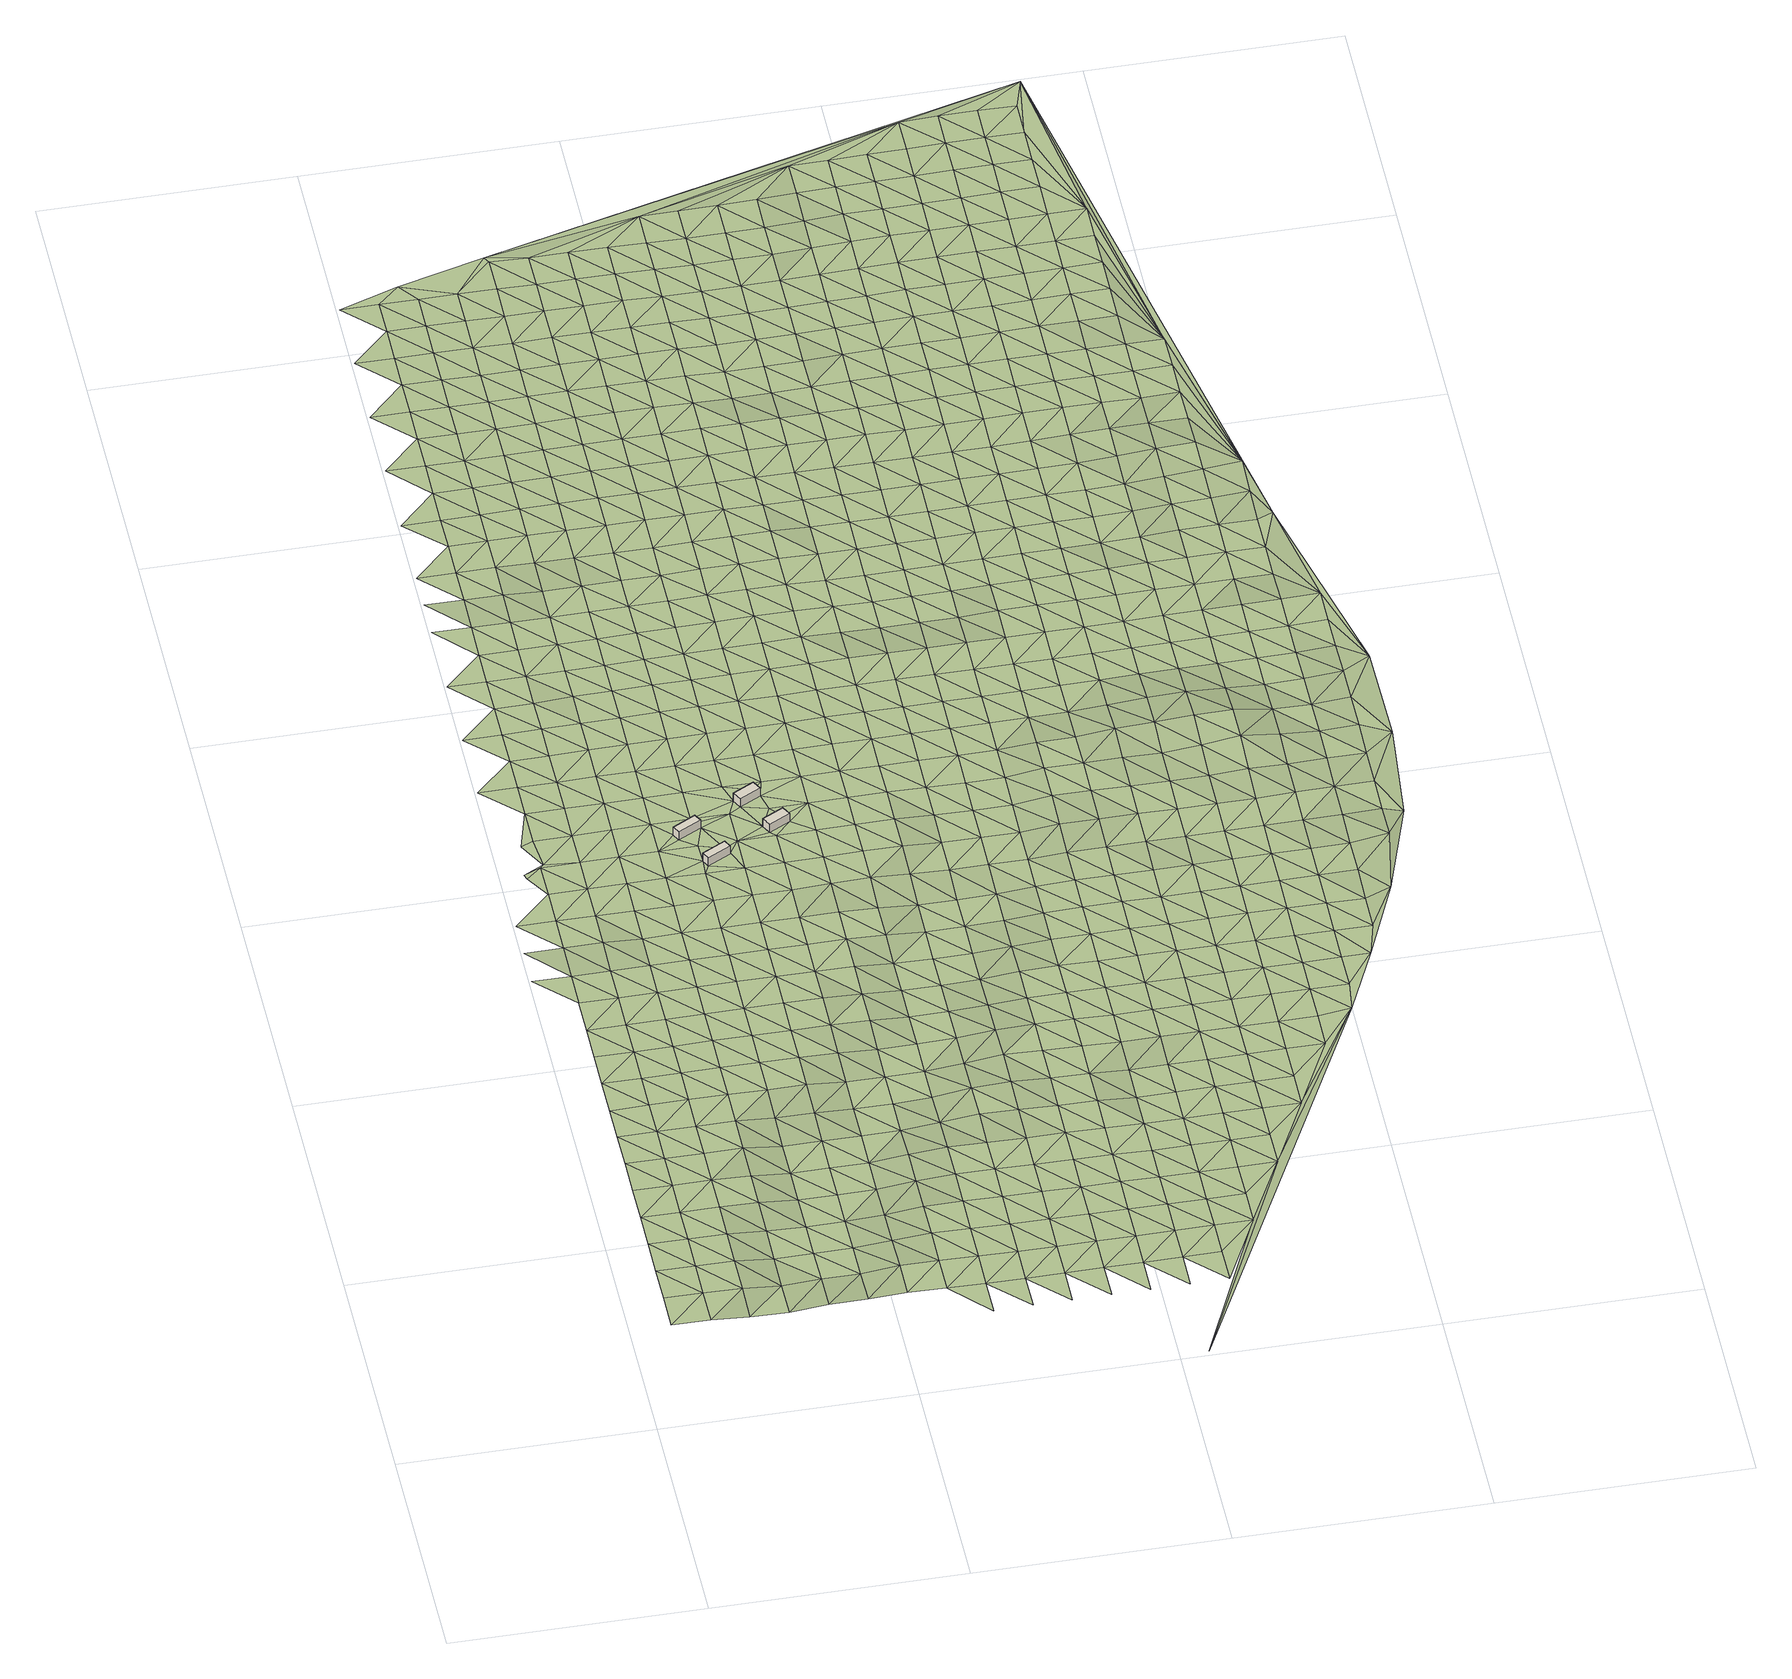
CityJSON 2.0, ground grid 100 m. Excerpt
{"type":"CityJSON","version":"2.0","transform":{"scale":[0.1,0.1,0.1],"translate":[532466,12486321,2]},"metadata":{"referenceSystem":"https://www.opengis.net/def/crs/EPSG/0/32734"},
"CityObjects":{
"building1":{"type":"Building","attributes":{"building":"transportation","building:levels":1,"amenity":"shelter","building_height":4.1,"plus_code":"4FRW3FJH+526","ground_height":3.75,"roof_height":7.85},"geometry":[{"type":"Solid","lod":"1","boundaries":[[[[0,1,2,3]],[[1,4,5,2]],[[4,6,7,5]],[[6,0,3,7]],[[3,2,5,7]],[[6,4,1,0]]]]}]},
"building2":{"type":"Building","attributes":{"building":"transportation","building:levels":1,"amenity":"shelter","building_height":4.1,"plus_code":"4FRW3FJH+424","ground_height":3.58,"roof_height":7.68},"geometry":[{"type":"Solid","lod":"1","boundaries":[[[[8,9,10,11]],[[9,12,13,10]],[[12,14,15,13]],[[14,8,11,15]],[[11,10,13,15]],[[14,12,9,8]]]]}]},
"building3":{"type":"Building","attributes":{"building":"transportation","building:levels":1,"amenity":"shelter","building_height":4.1,"plus_code":"4FRW3FJH+643","ground_height":3.91,"roof_height":8.01},"geometry":[{"type":"Solid","lod":"1","boundaries":[[[[16,17,18,19]],[[17,20,21,18]],[[20,22,23,21]],[[22,16,19,23]],[[19,18,21,23]],[[22,20,17,16]]]]}]},
"building4":{"type":"Building","attributes":{"building":"transportation","building:levels":1,"amenity":"shelter","building_height":4.1,"plus_code":"4FRW3FJH+44X","ground_height":3.78,"roof_height":7.88},"geometry":[{"type":"Solid","lod":"1","boundaries":[[[[24,25,26,27]],[[25,28,29,26]],[[28,30,31,29]],[[30,24,27,31]],[[27,26,29,31]],[[30,28,25,24]]]]}]},
"terrain1":{"type":"TINRelief","geometry":[{"type":"CompositeSurface","lod":"1","boundaries":[[[32,33,34]],[[32,34,35]],[[34,33,36]],[[37,35,38]],[[38,35,34]],[[37,39,40]],[[39,37,38]],[[41,34,36]],[[42,40,43]],[[34,41,38]],[[40,39,44]],[[41,36,45]],[[42,43,46]],[[40,44,43]],[[38,47,39]],[[38,41,47]],[[48,46,49]],[[39,50,44]],[[46,43,49]],[[50,39,47]],[[51,48,52]],[[41,45,53]],[[49,52,48]],[[54,43,44]],[[41,53,47]],[[50,55,44]],[[53,45,56]],[[57,58,51]],[[43,54,49]],[[57,51,52]],[[44,55,54]],[[59,50,47]],[[59,47,53]],[[60,58,61]],[[52,49,62]],[[58,57,63]],[[55,50,64]],[[54,62,49]],[[65,60,61]],[[66,67,68]],[[58,63,61]],[[64,50,59]],[[69,53,56]],[[57,52,70]],[[71,54,55]],[[62,72,52]],[[53,69,59]],[[67,73,74]],[[55,64,71]],[[69,56,75]],[[66,65,76]],[[63,57,70]],[[61,77,65]],[[70,52,72]],[[66,76,67]],[[62,54,78]],[[59,79,64]],[[73,80,81]],[[65,77,76]],[[54,71,82]],[[63,83,61]],[[59,69,79]],[[72,62,78]],[[81,80,84]],[[70,83,63]],[[54,82,78]],[[73,67,85]],[[71,64,86]],[[77,61,87]],[[67,76,85]],[[64,79,86]],[[69,75,88]],[[83,87,61]],[[80,73,89]],[[90,70,72]],[[91,82,71]],[[78,92,72]],[[69,88,79]],[[93,94,95]],[[85,89,73]],[[86,91,71]],[[88,75,96]],[[94,93,84]],[[76,77,97]],[[70,90,83]],[[87,98,77]],[[92,90,72]],[[78,82,99]],[[95,94,100]],[[101,84,80]],[[76,97,85]],[[102,86,79]],[[80,89,103]],[[77,98,97]],[[91,99,82]],[[87,83,104]],[[102,79,88]],[[105,100,106]],[[84,101,94]],[[107,92,78]],[[80,103,101]],[[83,90,104]],[[89,85,108]],[[91,86,109]],[[99,107,78]],[[110,105,106]],[[98,87,111]],[[108,85,97]],[[109,86,102]],[[94,112,100]],[[113,88,96]],[[110,114,115]],[[104,111,87]],[[103,89,116]],[[90,92,117]],[[118,99,91]],[[112,94,101]],[[107,119,92]],[[106,100,120]],[[121,97,98]],[[88,113,102]],[[122,115,114]],[[116,89,108]],[[118,91,109]],[[113,96,123]],[[106,120,110]],[[90,117,104]],[[98,111,121]],[[117,92,119]],[[112,120,100]],[[103,124,101]],[[108,97,125]],[[107,99,126]],[[102,127,109]],[[103,116,128]],[[99,118,129]],[[114,110,130]],[[111,104,131]],[[132,122,133]],[[121,125,97]],[[102,113,127]],[[119,107,126]],[[130,110,120]],[[103,128,124]],[[131,104,117]],[[99,129,126]],[[134,112,101]],[[116,108,135]],[[132,133,136]],[[114,137,122]],[[111,138,121]],[[118,109,139]],[[108,125,135]],[[140,109,127]],[[113,123,141]],[[137,114,130]],[[101,124,134]],[[138,111,131]],[[120,112,142]],[[116,143,128]],[[144,117,119]],[[129,118,139]],[[126,145,119]],[[139,109,140]],[[133,122,146]],[[125,121,147]],[[113,141,127]],[[136,148,149]],[[143,116,135]],[[150,141,123]],[[117,144,131]],[[137,146,122]],[[134,142,112]],[[147,121,138]],[[144,119,145]],[[130,120,151]],[[124,128,152]],[[129,153,126]],[[149,148,154]],[[133,155,136]],[[125,156,135]],[[157,140,127]],[[128,143,152]],[[139,153,129]],[[137,130,151]],[[138,131,158]],[[133,146,155]],[[120,142,151]],[[156,125,147]],[[157,127,141]],[[159,134,124]],[[145,126,160]],[[131,144,158]],[[148,136,161]],[[162,143,135]],[[154,163,164]],[[124,152,159]],[[153,160,126]],[[147,138,165]],[[139,140,166]],[[136,155,161]],[[135,156,162]],[[140,157,167]],[[168,146,137]],[[169,141,150]],[[151,170,137]],[[158,165,138]],[[171,172,150]],[[148,173,154]],[[142,134,174]],[[144,145,175]],[[153,139,166]],[[176,163,177]],[[134,159,178]],[[160,179,145]],[[166,140,167]],[[146,168,155]],[[152,143,180]],[[141,169,157]],[[173,148,161]],[[137,170,168]],[[143,162,181]],[[169,150,172]],[[142,174,151]],[[156,147,182]],[[144,175,158]],[[134,178,174]],[[147,165,183]],[[175,145,179]],[[163,154,184]],[[152,180,159]],[[177,185,186]],[[180,143,181]],[[161,155,187]],[[156,182,162]],[[160,153,188]],[[157,189,167]],[[184,154,173]],[[147,183,182]],[[166,190,153]],[[191,170,151]],[[165,158,192]],[[193,186,185]],[[155,168,187]],[[157,169,189]],[[194,177,163]],[[179,160,188]],[[151,174,191]],[[192,158,175]],[[153,190,188]],[[159,8,178]],[[173,161,195]],[[162,196,181]],[[166,167,197]],[[163,184,194]],[[198,159,180]],[[0,174,178]],[[165,199,183]],[[187,195,161]],[[162,182,196]],[[189,197,167]],[[185,177,200]],[[8,159,198]],[[168,170,201]],[[178,202,0]],[[169,172,203]],[[204,193,205]],[[191,206,170]],[[199,165,192]],[[207,208,172]],[[209,175,179]],[[210,190,166]],[[177,194,200]],[[202,178,211]],[[188,212,179]],[[8,211,178]],[[184,173,213]],[[168,201,187]],[[180,181,214]],[[183,215,182]],[[169,203,189]],[[204,205,216]],[[173,195,217]],[[170,206,201]],[[196,218,181]],[[166,197,210]],[[203,172,208]],[[219,191,174]],[[175,209,192]],[[219,174,0]],[[215,183,199]],[[209,179,212]],[[193,185,220]],[[198,9,8]],[[184,213,194]],[[214,198,180]],[[188,190,221]],[[200,222,185]],[[173,217,213]],[[214,181,218]],[[195,187,223]],[[182,224,196]],[[197,189,225]],[[210,221,190]],[[205,193,220]],[[202,211,226]],[[206,191,227]],[[192,228,199]],[[216,229,230]],[[220,185,222]],[[223,187,201]],[[215,224,182]],[[225,189,203]],[[0,231,219]],[[198,232,9]],[[200,194,233]],[[234,212,188]],[[235,211,8]],[[191,219,227]],[[192,209,228]],[[217,195,236]],[[218,196,237]],[[197,238,210]],[[239,230,229]],[[233,194,213]],[[214,232,198]],[[221,234,188]],[[205,240,216]],[[235,226,211]],[[236,195,223]],[[224,237,196]],[[238,197,225]],[[9,232,241]],[[242,222,200]],[[243,201,206]],[[215,199,244]],[[212,245,209]],[[246,203,208]],[[240,205,220]],[[227,247,206]],[[228,248,199]],[[249,250,208]],[[217,251,213]],[[221,210,252]],[[233,242,200]],[[234,245,212]],[[229,216,253]],[[201,243,223]],[[214,218,254]],[[224,215,244]],[[203,246,225]],[[255,219,231]],[[239,256,257]],[[235,258,226]],[[251,217,236]],[[206,247,243]],[[237,259,218]],[[244,199,248]],[[238,252,210]],[[246,208,250]],[[231,226,255]],[[235,241,258]],[[228,209,260]],[[253,216,240]],[[241,232,258]],[[261,220,222]],[[213,262,233]],[[232,214,254]],[[263,234,221]],[[227,219,16]],[[257,256,264]],[[242,265,222]],[[254,218,259]],[[245,260,209]],[[226,258,255]],[[229,266,239]],[[236,223,267]],[[238,225,268]],[[262,213,251]],[[263,221,252]],[[220,261,240]],[[269,247,227]],[[237,224,270]],[[271,248,228]],[[266,229,253]],[[261,222,265]],[[223,243,267]],[[244,272,224]],[[268,225,246]],[[255,16,219]],[[273,258,232]],[[260,271,228]],[[256,239,274]],[[242,233,275]],[[251,236,276]],[[259,237,270]],[[245,234,277]],[[278,252,238]],[[264,279,280]],[[262,281,233]],[[254,273,232]],[[224,272,270]],[[234,263,282]],[[227,16,269]],[[253,240,283]],[[244,248,284]],[[274,239,266]],[[267,276,236]],[[268,278,238]],[[258,24,255]],[[265,242,275]],[[243,247,285]],[[260,245,277]],[[246,250,286]],[[287,280,279]],[[240,261,283]],[[233,281,275]],[[288,247,269]],[[271,284,248]],[[234,282,277]],[[289,290,250]],[[256,291,264]],[[262,251,292]],[[16,255,17]],[[273,293,258]],[[25,24,258]],[[255,24,17]],[[266,253,294]],[[243,285,267]],[[295,254,259]],[[296,272,244]],[[258,293,25]],[[263,252,297]],[[286,268,246]],[[291,256,274]],[[251,276,292]],[[247,288,285]],[[270,298,259]],[[278,299,252]],[[286,250,290]],[[283,294,253]],[[284,296,244]],[[279,264,300]],[[261,265,301]],[[16,22,269]],[[302,281,262]],[[254,295,273]],[[271,260,303]],[[282,263,297]],[[304,287,305]],[[275,306,265]],[[295,259,298]],[[277,307,260]],[[297,252,299]],[[276,267,308]],[[270,272,309]],[[24,310,17]],[[300,264,291]],[[292,302,262]],[[274,266,311]],[[261,301,283]],[[312,288,269]],[[271,303,284]],[[278,268,313]],[[266,294,314]],[[301,265,306]],[[308,267,285]],[[296,309,272]],[[260,307,303]],[[268,286,315]],[[310,20,17]],[[279,316,287]],[[275,281,317]],[[293,273,318]],[[282,319,277]],[[312,269,22]],[[293,28,25]],[[320,304,305]],[[274,311,291]],[[321,310,24]],[[276,322,292]],[[323,298,270]],[[299,278,313]],[[316,279,300]],[[266,314,311]],[[302,317,281]],[[273,295,318]],[[297,319,282]],[[268,315,313]],[[294,283,324]],[[296,284,325]],[[322,276,308]],[[309,323,270]],[[312,22,20]],[[287,326,305]],[[327,306,275]],[[328,285,288]],[[307,277,329]],[[286,290,330]],[[324,283,301]],[[331,288,312]],[[284,303,325]],[[332,333,290]],[[300,291,334]],[[28,293,335]],[[302,292,336]],[[298,337,295]],[[326,287,316]],[[317,327,275]],[[318,335,293]],[[319,329,277]],[[314,294,338]],[[285,328,308]],[[309,296,339]],[[340,297,299]],[[315,286,330]],[[20,310,341]],[[291,311,334]],[[322,336,292]],[[288,331,328]],[[323,337,298]],[[313,342,299]],[[330,290,333]],[[321,341,310]],[[338,294,324]],[[325,339,296]],[[341,321,28]],[[343,316,300]],[[344,301,306]],[[345,317,302]],[[318,295,346]],[[307,347,303]],[[297,340,319]],[[312,20,348]],[[305,326,349]],[[327,350,306]],[[305,349,320]],[[329,351,307]],[[340,299,342]],[[314,352,311]],[[322,308,353]],[[315,354,313]],[[334,343,300]],[[28,335,341]],[[345,302,336]],[[337,346,295]],[[301,344,324]],[[331,312,348]],[[309,355,323]],[[303,347,325]],[[352,314,338]],[[344,306,350]],[[353,308,328]],[[309,339,356]],[[307,351,347]],[[354,315,330]],[[20,341,348]],[[316,357,326]],[[358,335,318]],[[329,319,359]],[[311,360,334]],[[327,317,361]],[[362,336,322]],[[342,313,363]],[[343,357,316]],[[317,345,364]],[[346,358,318]],[[309,356,355]],[[319,340,359]],[[338,324,365]],[[337,323,366]],[[339,325,367]],[[360,311,352]],[[353,362,322]],[[363,313,354]],[[349,326,368]],[[350,327,361]],[[328,331,369]],[[341,335,370]],[[351,329,371]],[[372,330,333]],[[324,344,365]],[[317,364,361]],[[348,373,331]],[[367,325,347]],[[333,374,375]],[[376,343,334]],[[320,349,377]],[[346,337,366]],[[342,378,340]],[[326,357,368]],[[358,370,335]],[[323,355,366]],[[359,371,329]],[[352,338,379]],[[345,336,380]],[[369,353,328]],[[356,339,381]],[[330,372,354]],[[376,334,360]],[[362,382,336]],[[331,373,369]],[[378,342,363]],[[372,333,375]],[[348,341,383]],[[365,379,338]],[[381,339,367]],[[357,343,384]],[[344,350,385]],[[364,345,380]],[[347,351,386]],[[340,387,359]],[[377,349,368]],[[361,388,350]],[[380,336,382]],[[370,383,341]],[[351,371,389]],[[390,360,352]],[[358,346,391]],[[355,356,392]],[[363,354,393]],[[343,376,384]],[[366,394,346]],[[387,340,378]],[[344,385,365]],[[362,353,395]],[[396,373,348]],[[347,386,367]],[[352,379,390]],[[385,350,388]],[[353,369,397]],[[392,356,381]],[[351,389,386]],[[354,372,393]],[[364,398,361]],[[358,391,370]],[[371,359,399]],[[383,396,348]],[[346,394,391]],[[368,357,400]],[[401,376,360]],[[382,362,395]],[[366,355,402]],[[378,363,403]],[[384,404,357]],[[380,398,364]],[[353,397,395]],[[359,387,399]],[[405,320,377]],[[379,365,406]],[[369,373,407]],[[381,367,408]],[[390,401,360]],[[402,355,392]],[[393,403,363]],[[400,377,368]],[[388,361,409]],[[383,370,410]],[[389,371,411]],[[372,375,412]],[[404,400,357]],[[406,365,385]],[[396,407,373]],[[367,386,408]],[[413,414,375]],[[384,376,415]],[[416,394,366]],[[398,409,361]],[[370,391,410]],[[411,371,399]],[[379,417,390]],[[380,382,418]],[[419,397,369]],[[387,378,420]],[[372,412,393]],[[401,415,376]],[[395,421,382]],[[402,416,366]],[[378,403,422]],[[412,375,414]],[[396,383,423]],[[392,381,424]],[[386,389,425]],[[417,379,406]],[[407,419,369]],[[408,426,381]],[[427,404,384]],[[428,385,388]],[[398,380,418]],[[387,420,399]],[[377,400,429]],[[409,430,388]],[[418,382,421]],[[410,423,383]],[[425,389,411]],[[378,422,420]],[[401,390,431]],[[395,397,432]],[[394,433,391]],[[424,402,392]],[[403,393,434]],[[415,427,384]],[[416,435,394]],[[424,381,426]],[[385,428,406]],[[386,436,408]],[[377,429,437]],[[417,431,390]],[[428,388,430]],[[419,432,397]],[[434,393,412]],[[407,396,438]],[[391,433,410]],[[437,405,377]],[[411,399,439]],[[396,423,440]],[[394,435,433]],[[425,436,386]],[[400,404,441]],[[442,415,401]],[[409,398,443]],[[444,421,395]],[[403,445,422]],[[414,413,446]],[[427,447,404]],[[418,448,398]],[[399,420,439]],[[417,406,449]],[[407,438,419]],[[416,402,450]],[[426,408,451]],[[442,401,431]],[[432,444,395]],[[396,440,438]],[[402,424,452]],[[445,403,434]],[[429,400,441]],[[430,409,443]],[[423,410,453]],[[446,412,414]],[[441,404,447]],[[449,406,428]],[[398,448,443]],[[436,451,408]],[[418,421,454]],[[435,416,450]],[[455,425,411]],[[422,456,420]],[[453,410,433]],[[402,452,450]],[[439,457,411]],[[427,415,458]],[[459,431,417]],[[446,460,461]],[[432,419,462]],[[426,463,424]],[[412,446,434]],[[415,442,464]],[[444,454,421]],[[456,422,445]],[[429,465,437]],[[440,423,466]],[[425,455,436]],[[449,459,417]],[[419,438,462]],[[451,463,426]],[[457,455,411]],[[447,427,458]],[[428,430,467]],[[468,448,418]],[[420,469,439]],[[465,429,441]],[[415,464,458]],[[443,470,430]],[[466,423,453]],[[405,437,471]],[[444,432,472]],[[433,435,473]],[[452,424,474]],[[434,475,445]],[[454,468,418]],[[450,476,435]],[[456,469,420]],[[442,431,477]],[[467,449,428]],[[440,478,438]],[[451,436,479]],[[459,480,431]],[[467,430,470]],[[462,472,432]],[[463,474,424]],[[434,446,475]],[[443,448,481]],[[433,473,453]],[[457,439,482]],[[471,437,465]],[[478,440,466]],[[435,476,473]],[[436,455,479]],[[483,441,447]],[[464,442,477]],[[484,454,444]],[[452,485,450]],[[458,486,447]],[[477,431,480]],[[468,481,448]],[[469,482,439]],[[438,487,462]],[[463,451,488]],[[456,445,489]],[[484,444,472]],[[474,485,452]],[[475,490,445]],[[441,483,465]],[[459,449,491]],[[492,470,443]],[[466,453,493]],[[483,447,486]],[[449,467,494]],[[478,487,438]],[[479,488,451]],[[464,495,458]],[[476,450,496]],[[455,457,497]],[[469,456,489]],[[481,492,443]],[[453,473,493]],[[482,498,457]],[[489,445,490]],[[480,459,491]],[[468,454,499]],[[472,462,500]],[[477,495,464]],[[449,494,491]],[[454,484,501]],[[485,496,450]],[[471,465,502]],[[470,503,467]],[[474,463,504]],[[455,497,479]],[[487,500,462]],[[463,488,505]],[[497,457,498]],[[486,458,506]],[[481,468,499]],[[507,478,466]],[[461,475,446]],[[465,483,502]],[[492,503,470]],[[454,501,499]],[[493,508,466]],[[476,509,473]],[[474,504,485]],[[482,469,510]],[[495,506,458]],[[496,511,476]],[[463,505,504]],[[489,512,469]],[[477,480,513]],[[514,494,467]],[[484,472,515]],[[478,507,487]],[[488,479,516]],[[490,475,461]],[[491,517,480]],[[500,518,472]],[[507,466,508]],[[473,509,493]],[[498,482,510]],[[502,519,471]],[[503,514,467]],[[476,511,509]],[[516,479,497]],[[469,512,510]],[[483,486,520]],[[495,477,513]],[[492,481,521]],[[501,484,515]],[[496,485,522]],[[490,461,489]],[[506,523,486]],[[513,480,517]],[[499,524,481]],[[518,515,472]],[[491,494,525]],[[500,487,526]],[[527,405,471]],[[488,528,505]],[[485,504,522]],[[483,520,502]],[[492,521,503]],[[508,493,529]],[[520,486,523]],[[514,525,494]],[[481,524,521]],[[487,507,526]],[[528,488,516]],[[501,530,499]],[[511,496,531]],[[532,497,498]],[[512,489,533]],[[529,493,509]],[[510,534,498]],[[506,495,535]],[[536,517,491]],[[518,500,537]],[[505,538,504]],[[539,461,460]],[[513,540,495]],[[515,530,501]],[[522,531,496]],[[533,489,461]],[[519,502,541]],[[514,503,542]],[[508,543,507]],[[497,532,516]],[[525,536,491]],[[526,537,500]],[[538,505,528]],[[532,498,534]],[[523,506,535]],[[524,499,544]],[[512,545,510]],[[541,502,520]],[[495,540,535]],[[503,521,542]],[[543,508,529]],[[513,517,546]],[[509,511,547]],[[504,548,522]],[[530,544,499]],[[511,531,549]],[[545,512,533]],[[471,519,527]],[[525,514,550]],[[551,515,518]],[[507,552,526]],[[516,553,528]],[[536,546,517]],[[518,537,554]],[[548,504,538]],[[509,547,529]],[[534,510,555]],[[556,519,541]],[[542,550,514]],[[552,507,543]],[[511,549,547]],[[516,532,553]],[[557,520,523]],[[558,540,513]],[[559,521,524]],[[515,551,530]],[[531,522,560]],[[535,561,523]],[[544,562,524]],[[551,518,554]],[[555,510,545]],[[537,526,563]],[[546,558,513]],[[560,522,548]],[[520,557,541]],[[536,525,564]],[[521,559,542]],[[543,529,565]],[[538,528,566]],[[534,567,532]],[[461,568,533]],[[557,523,561]],[[525,550,569]],[[524,562,559]],[[563,526,552]],[[553,570,528]],[[535,540,571]],[[544,530,572]],[[531,573,549]],[[529,547,565]],[[567,534,555]],[[536,564,546]],[[574,554,537]],[[548,538,566]],[[545,533,568]],[[558,571,540]],[[525,569,564]],[[530,551,572]],[[531,560,573]],[[566,528,570]],[[527,519,556]],[[541,575,556]],[[550,542,576]],[[552,543,577]],[[532,578,553]],[[537,563,574]],[[579,561,535]],[[562,544,580]],[[545,568,555]],[[541,557,575]],[[576,542,559]],[[565,577,543]],[[578,532,567]],[[558,546,581]],[[549,582,547]],[[548,583,560]],[[571,579,535]],[[572,580,544]],[[573,584,549]],[[550,585,569]],[[551,554,586]],[[570,553,587]],[[546,564,581]],[[554,574,588]],[[566,583,548]],[[557,561,589]],[[590,559,562]],[[563,552,591]],[[547,582,565]],[[567,555,592]],[[575,593,556]],[[550,576,585]],[[552,577,594]],[[549,584,582]],[[587,553,578]],[[571,558,595]],[[551,586,572]],[[573,560,596]],[[579,589,561]],[[562,580,590]],[[586,554,588]],[[555,568,592]],[[563,591,574]],[[570,597,566]],[[527,556,593]],[[581,595,558]],[[552,594,591]],[[596,560,583]],[[575,557,598]],[[569,599,564]],[[559,600,576]],[[577,565,601]],[[578,567,602]],[[585,603,569]],[[570,587,597]],[[580,572,604]],[[605,584,573]],[[589,598,557]],[[559,590,600]],[[601,565,582]],[[592,602,567]],[[579,571,606]],[[564,599,581]],[[574,607,588]],[[583,566,608]],[[571,595,609]],[[569,603,599]],[[604,572,586]],[[596,605,573]],[[610,593,575]],[[585,576,611]],[[577,612,594]],[[574,591,607]],[[608,566,597]],[[461,539,568]],[[579,606,589]],[[580,613,590]],[[587,578,614]],[[598,610,575]],[[571,609,606]],[[611,576,600]],[[612,577,601]],[[578,602,615]],[[595,581,616]],[[582,584,617]],[[596,583,618]],[[613,580,604]],[[605,619,584]],[[527,593,620]],[[621,603,585]],[[622,586,588]],[[594,623,591]],[[592,568,624]],[[616,581,599]],[[607,625,588]],[[618,583,608]],[[578,615,614]],[[598,589,626]],[[600,590,627]],[[582,617,601]],[[597,587,628]],[[610,620,593]],[[611,621,585]],[[623,594,612]],[[584,619,617]],[[609,595,629]],[[586,622,604]],[[624,602,592]],[[589,606,626]],[[627,590,613]],[[622,588,625]],[[591,630,607]],[[605,596,631]],[[608,597,628]],[[629,595,616]],[[596,618,632]],[[587,614,628]],[[610,598,633]],[[599,603,634]],[[611,600,635]],[[601,636,612]],[[602,624,615]],[[620,637,527]],[[621,638,603]],[[623,630,591]],[[609,639,606]],[[613,604,640]],[[619,605,631]],[[626,633,598]],[[635,600,627]],[[601,617,636]],[[596,632,631]],[[599,634,616]],[[625,607,641]],[[639,609,629]],[[603,638,634]],[[604,622,640]],[[642,620,610]],[[618,608,643]],[[630,641,607]],[[628,644,608]],[[606,645,626]],[[621,611,646]],[[627,613,647]],[[623,612,648]],[[614,615,649]],[[642,610,633]],[[611,635,650]],[[636,651,612]],[[624,652,615]],[[624,568,539]],[[629,616,653]],[[617,619,654]],[[632,618,643]],[[639,645,606]],[[640,647,613]],[[405,527,655]],[[631,656,619]],[[608,644,643]],[[638,621,646]],[[622,625,657]],[[630,623,648]],[[614,649,628]],[[616,634,653]],[[611,650,646]],[[641,658,625]],[[648,612,651]],[[615,652,649]],[[637,620,659]],[[633,626,660]],[[617,654,636]],[[620,642,661]],[[619,656,654]],[[635,627,662]],[[622,657,640]],[[632,663,631]],[[645,660,626]],[[627,647,664]],[[657,625,658]],[[665,639,629]],[[666,644,628]],[[620,661,659]],[[653,667,629]],[[643,663,632]],[[638,668,634]],[[650,635,662]],[[641,630,669]],[[651,636,670]],[[646,671,638]],[[627,664,662]],[[648,672,630]],[[628,649,666]],[[652,624,539]],[[642,633,673]],[[639,665,645]],[[647,640,674]],[[656,631,675]],[[660,676,633]],[[665,629,667]],[[670,636,654]],[[634,668,653]],[[658,641,669]],[[527,637,677]],[[638,671,668]],[[674,640,657]],[[630,672,669]],[[663,675,631]],[[649,652,539]],[[661,642,673]],[[650,678,646]],[[651,679,648]],[[643,644,680]],[[676,673,633]],[[666,681,644]],[[660,645,682]],[[647,683,664]],[[662,678,650]],[[679,651,670]],[[667,653,684]],[[654,656,685]],[[663,643,680]],[[645,665,682]],[[683,647,674]],[[675,686,656]],[[644,681,680]],[[661,687,659]],[[671,646,688]],[[689,657,658]],[[672,648,690]],[[691,666,649]],[[684,653,668]],[[669,692,658]],[[676,660,693]],[[654,685,670]],[[691,649,539]],[[673,687,661]],[[678,688,646]],[[690,648,679]],[[656,686,685]],[[667,694,665]],[[662,664,695]],[[657,689,674]],[[682,693,660]],[[664,683,696]],[[689,658,692]],[[659,677,637]],[[672,697,669]],[[675,663,698]],[[681,666,699]],[[694,667,684]],[[680,700,663]],[[668,671,701]],[[678,662,695]],[[679,670,702]],[[687,703,659]],[[688,704,671]],[[664,696,695]],[[697,672,690]],[[666,691,699]],[[705,673,676]],[[665,706,682]],[[674,707,683]],[[686,675,698]],[[676,693,708]],[[670,685,702]],[[663,700,698]],[[668,701,684]],[[692,669,709]],[[681,710,680]],[[706,665,694]],[[671,704,701]],[[674,689,707]],[[673,705,687]],[[690,679,711]],[[705,676,708]],[[709,669,697]],[[699,710,681]],[[693,682,712]],[[688,678,713]],[[714,691,539]],[[683,715,696]],[[695,716,678]],[[702,711,679]],[[694,684,717]],[[692,718,689]],[[686,719,685]],[[720,700,680]],[[712,682,706]],[[715,683,707]],[[698,721,686]],[[677,659,703]],[[703,687,722]],[[704,688,713]],[[691,714,699]],[[684,701,717]],[[678,716,713]],[[718,692,709]],[[710,720,680]],[[723,708,693]],[[695,696,724]],[[697,690,725]],[[685,719,702]],[[687,705,722]],[[690,711,726]],[[686,721,719]],[[706,694,727]],[[689,728,707]],[[698,700,729]],[[693,712,723]],[[710,699,714]],[[715,724,696]],[[697,725,709]],[[717,727,694]],[[728,689,718]],[[690,726,725]],[[720,729,700]],[[704,730,701]],[[731,716,695]],[[711,702,732]],[[722,733,703]],[[713,734,704]],[[705,708,735]],[[715,707,736]],[[737,721,698]],[[708,723,738]],[[724,731,695]],[[732,702,719]],[[712,706,739]],[[701,730,717]],[[718,709,740]],[[710,741,720]],[[677,703,733]],[[706,727,742]],[[704,734,730]],[[736,707,728]],[[729,737,698]],[[710,714,741]],[[705,735,722]],[[713,716,743]],[[711,744,726]],[[735,708,738]],[[709,725,740]],[[712,739,723]],[[724,715,745]],[[655,527,677]],[[706,742,739]],[[731,743,716]],[[744,711,732]],[[727,717,746]],[[728,718,747]],[[719,721,748]],[[749,729,720]],[[745,715,736]],[[737,750,721]],[[733,722,751]],[[752,734,713]],[[726,753,725]],[[746,717,730]],[[740,747,718]],[[749,720,741]],[[723,754,738]],[[731,724,755]],[[719,748,732]],[[751,722,735]],[[743,752,713]],[[753,726,744]],[[721,750,748]],[[727,756,742]],[[723,739,754]],[[745,755,724]],[[733,757,677]],[[736,728,758]],[[725,759,740]],[[737,729,760]],[[756,727,746]],[[761,741,714]],[[728,747,762]],[[729,749,763]],[[730,734,764]],[[765,743,731]],[[732,766,744]],[[757,733,751]],[[752,767,734]],[[759,725,753]],[[768,735,738]],[[742,769,739]],[[745,736,758]],[[750,737,760]],[[754,770,738]],[[765,731,755]],[[728,762,758]],[[732,748,766]],[[729,763,760]],[[730,764,746]],[[747,740,771]],[[761,749,741]],[[769,742,756]],[[734,767,764]],[[655,772,405]],[[735,768,751]],[[773,677,757]],[[768,738,770]],[[771,740,759]],[[739,774,754]],[[752,743,775]],[[776,755,745]],[[777,753,744]],[[763,749,761]],[[743,765,778]],[[766,779,744]],[[746,780,756]],[[747,781,762]],[[782,748,750]],[[769,774,739]],[[745,758,776]],[[760,783,750]],[[757,751,784]],[[767,752,775]],[[753,777,759]],[[746,764,780]],[[743,778,775]],[[747,771,781]],[[777,744,779]],[[770,754,785]],[[748,782,766]],[[751,768,784]],[[750,783,782]],[[765,755,786]],[[774,785,754]],[[776,787,755]],[[773,757,788]],[[769,756,789]],[[762,790,758]],[[771,759,791]],[[792,760,763]],[[780,793,756]],[[781,794,762]],[[761,792,763]],[[764,767,795]],[[778,765,786]],[[779,766,796]],[[784,788,757]],[[775,797,767]],[[786,755,787]],[[777,791,759]],[[768,770,798]],[[774,769,789]],[[790,776,758]],[[783,760,792]],[[785,799,770]],[[789,756,793]],[[762,794,790]],[[796,766,782]],[[677,773,655]],[[764,795,780]],[[781,771,800]],[[767,797,795]],[[768,798,784]],[[778,801,775]],[[779,802,777]],[[773,788,803]],[[798,770,799]],[[791,800,771]],[[804,787,776]],[[782,783,805]],[[786,801,778]],[[802,779,796]],[[785,774,806]],[[793,780,807]],[[808,794,781]],[[789,809,774]],[[804,776,790]],[[783,792,805]],[[788,784,810]],[[797,775,811]],[[812,791,777]],[[795,807,780]],[[800,808,781]],[[792,761,813]],[[799,785,806]],[[810,784,798]],[[774,809,806]],[[801,811,775]],[[812,777,802]],[[793,814,789]],[[786,787,815]],[[796,782,816]],[[787,804,817]],[[782,805,818]],[[773,803,655]],[[788,819,803]],[[790,794,820]],[[791,821,800]],[[807,814,793]],[[808,822,794]],[[795,797,823]],[[801,786,815]],[[802,796,816]],[[819,788,810]],[[811,824,797]],[[805,792,813]],[[815,787,817]],[[791,812,821]],[[782,818,816]],[[825,798,799]],[[809,789,826]],[[806,827,799]],[[794,822,820]],[[795,823,807]],[[804,790,828]],[[808,800,829]],[[814,826,789]],[[797,824,823]],[[805,813,818]],[[798,825,810]],[[802,830,812]],[[831,803,819]],[[825,799,827]],[[800,821,829]],[[809,832,806]],[[811,801,833]],[[828,817,804]],[[815,834,801]],[[828,790,820]],[[830,802,816]],[[814,807,835]],[[822,808,836]],[[655,803,831]],[[826,832,809]],[[810,837,819]],[[824,811,833]],[[807,823,835]],[[801,834,833]],[[829,836,808]],[[827,806,838]],[[815,817,839]],[[821,812,840]],[[810,825,837]],[[841,818,813]],[[830,842,812]],[[818,841,816]],[[826,814,843]],[[820,822,844]],[[832,838,806]],[[817,828,839]],[[821,840,829]],[[835,843,814]],[[844,822,836]],[[812,842,840]],[[816,841,830]],[[831,819,845]],[[827,846,825]],[[824,847,823]],[[848,834,815]],[[837,849,819]],[[833,850,824]],[[820,851,828]],[[838,846,827]],[[839,848,815]],[[841,842,830]],[[655,831,845]],[[826,852,832]],[[823,847,835]],[[836,829,853]],[[845,819,849]],[[826,843,854]],[[824,850,847]],[[851,820,844]],[[825,855,837]],[[833,834,856]],[[840,853,829]],[[839,828,857]],[[846,855,825]],[[826,854,852]],[[848,856,834]],[[838,832,858]],[[843,835,859]],[[857,828,851]],[[849,837,860]],[[861,850,833]],[[862,844,836]],[[845,863,655]],[[859,835,847]],[[853,864,836]],[[842,865,840]],[[865,842,841]],[[846,838,858]],[[855,860,837]],[[832,852,858]],[[856,861,833]],[[843,866,854]],[[867,848,839]],[[844,862,851]],[[839,857,868]],[[862,836,864]],[[840,865,853]],[[849,869,845]],[[866,843,859]],[[847,850,870]],[[848,867,856]],[[862,857,851]],[[860,869,849]],[[861,871,850]],[[839,868,867]],[[853,865,864]],[[855,846,872]],[[852,854,873]],[[858,874,846]],[[863,845,875]],[[847,870,859]],[[873,854,866]],[[850,871,870]],[[865,862,864]],[[855,872,860]],[[861,856,876]],[[869,875,845]],[[846,874,872]],[[877,868,857]],[[877,857,862]],[[858,852,878]],[[856,867,876]],[[862,865,877]],[[859,879,866]],[[871,861,876]],[[878,852,873]],[[867,868,877]],[[772,655,863]],[[869,860,880]],[[875,881,863]],[[859,870,879]],[[882,874,858]],[[870,871,876]],[[860,872,880]],[[877,876,867]],[[866,883,873]],[[878,882,858]],[[875,869,884]],[[879,870,876]],[[879,883,866]],[[883,876,877]],[[873,883,878]],[[880,884,869]],[[874,885,872]],[[883,879,876]],[[882,886,874]],[[883,882,878]],[[772,863,881]],[[881,875,887]],[[872,885,880]],[[875,884,888]],[[874,886,885]],[[882,883,886]],[[880,885,884]],[[875,888,887]],[[877,772,883]],[[883,885,886]],[[884,885,888]],[[887,772,881]],[[885,883,772]],[[888,885,772]],[[888,772,887]]]}]}
},
"vertices":[
[680,3159,26],[695,3128,26],[695,3128,67],[680,3159,67],[789,3178,26],[789,3178,67],[772,3208,26],[772,3208,67],
[762,3001,24],[778,2970,24],[778,2970,65],[762,3001,65],[871,3020,24],[871,3020,65],[855,3050,24],[855,3050,65],
[937,3298,27],[956,3262,27],[956,3262,68],[937,3298,68],[1041,3307,27],[1041,3307,68],[1022,3343,27],[1022,3343,68],
[1019,3141,26],[1039,3105,26],[1039,3105,67],[1019,3141,67],[1123,3150,26],[1123,3150,67],[1104,3185,26],[1104,3185,67],
[158,682,21],[158,532,20],[308,682,19],[158,832,21],[308,532,18],[158,982,21],[308,832,20],[308,982,20],[158,1132,21],[458,682,15],[158,1282,21],[308,1282,20],[308,1132,20],[458,532,7],[158,1432,22],[458,832,19],[158,1582,20],[308,1432,21],[458,982,19],[158,1732,16],[308,1582,22],[608,682,2],[458,1282,20],[458,1132,19],[608,532,2],[308,1732,19],[158,1882,18],[608,832,3],[158,2032,16],[308,2032,17],[458,1432,20],[308,1882,17],[608,982,8],[158,2182,16],[158,2332,18],[158,2482,18],[8,2482,19],[759,682,9],[458,1732,21],[608,1132,15],[458,1582,20],[158,2632,26],[8,2632,25],[759,532,17],[308,2332,17],[308,2182,16],[608,1432,20],[759,832,3],[158,2782,26],[8,2782,25],[608,1282,15],[458,1882,19],[158,2932,24],[308,2482,17],[759,982,2],[458,2032,17],[909,682,9],[308,2632,26],[608,1732,19],[759,1132,1],[608,1582,20],[98,3033,22],[158,3082,22],[91,3053,22],[909,532,17],[458,2332,18],[458,2182,18],[759,1282,1],[171,3096,22],[308,2932,25],[909,832,3],[308,2782,26],[608,1882,20],[110,3209,22],[158,3232,22],[759,1432,2],[458,2482,18],[909,982,2],[158,3382,24],[608,2032,21],[308,3082,23],[1059,682,24],[158,3532,21],[8,3532,20],[458,2632,18],[759,1732,16],[909,1132,1],[759,1582,9],[308,3232,22],[608,2182,19],[158,3682,17],[1059,532,24],[458,2932,27],[608,2332,19],[909,1432,2],[1059,832,16],[458,2782,24],[909,1282,1],[308,3382,24],[759,1882,18],[8,3832,16],[158,3832,17],[458,3082,26],[608,2482,20],[158,3982,13],[308,3532,22],[759,2032,19],[1059,1132,1],[1059,982,8],[1209,682,23],[458,3232,25],[608,2632,20],[909,1732,16],[909,1582,9],[308,3682,19],[759,2182,20],[158,4132,13],[8,4132,13],[1209,532,21],[458,3382,23],[608,2782,22],[1059,1282,1],[158,4282,11],[308,3832,19],[759,2332,20],[1209,832,26],[909,1882,18],[608,2932,27],[1059,1432,1],[308,3982,14],[759,2482,20],[158,4432,16],[8,4432,18],[909,2032,19],[1209,1132,17],[1209,982,25],[458,3682,24],[1359,682,19],[458,3532,24],[1359,382,14],[1359,532,16],[308,4132,14],[608,3232,26],[1059,1732,3],[8,4577,25],[158,4577,24],[608,3082,27],[1059,1582,2],[759,2782,23],[759,2632,20],[909,2332,20],[909,2182,20],[308,4282,12],[158,4727,26],[8,4727,25],[458,3832,21],[1209,1432,2],[1359,832,23],[1209,1282,17],[608,3382,25],[1059,1882,12],[158,4877,23],[308,4432,15],[458,3982,21],[909,2482,20],[1359,982,26],[759,2932,24],[1059,2032,20],[308,4577,23],[608,3682,25],[695,3128,27],[1510,682,15],[8,5027,19],[158,5027,20],[608,3532,23],[1510,382,16],[1510,532,15],[1209,1732,1],[1359,1132,28],[759,3082,27],[1209,1582,1],[458,4282,14],[909,2782,23],[1059,2182,20],[158,5177,20],[458,4132,15],[909,2632,20],[759,3232,27],[308,4877,24],[1359,1282,28],[308,4727,26],[608,3832,22],[1059,2332,19],[1510,832,19],[789,3178,27],[759,3382,27],[1209,1882,5],[158,5327,22],[8,5327,24],[772,3208,27],[909,2932,24],[458,4432,13],[1359,1432,15],[855,3050,27],[608,3982,22],[1059,2482,19],[1510,982,22],[158,5477,23],[308,5027,21],[871,3020,27],[458,4577,15],[759,3682,26],[1209,2182,12],[1359,1582,6],[1660,682,15],[759,3532,25],[1209,2032,14],[1660,382,16],[1660,532,16],[608,4132,17],[1510,1132,25],[308,5177,21],[1059,2782,24],[909,3232,27],[158,5627,24],[8,5627,24],[909,3082,27],[1059,2632,19],[1359,1732,1],[458,4877,25],[608,4282,15],[1510,1282,25],[158,5777,25],[458,4727,22],[308,5327,21],[759,3832,26],[1660,832,17],[909,3382,27],[1209,2482,20],[1359,1882,4],[1209,2332,17],[1059,2932,26],[308,5477,22],[608,4577,14],[759,3982,26],[1510,1582,29],[1660,982,20],[158,5927,25],[8,5927,25],[608,4432,15],[1510,1432,31],[458,5027,25],[1359,2032,7],[909,3682,26],[1810,682,15],[158,6077,25],[909,3532,25],[1810,382,16],[1810,532,17],[308,5627,24],[759,4132,20],[1059,3082,26],[458,5177,23],[1209,2782,30],[1359,2182,4],[1660,1282,21],[1209,2632,20],[1660,1132,21],[308,5777,25],[608,4877,25],[759,4282,19],[1510,1882,8],[8,6227,23],[158,6227,25],[608,4727,21],[1510,1732,17],[909,3832,26],[1359,2332,4],[1059,3232,28],[458,5477,22],[1059,3382,27],[1810,982,18],[458,5327,23],[1810,832,16],[308,5927,25],[759,4432,17],[1209,2932,28],[1660,1432,28],[246,6307,25],[1104,3185,27],[909,3982,26],[1359,2482,14],[608,5027,25],[1510,2032,8],[308,6077,25],[759,4577,16],[1059,3682,26],[1660,1582,34],[1960,682,15],[1059,3532,27],[1960,382,16],[1960,532,16],[458,5627,21],[1209,3082,27],[909,4132,20],[1359,2632,14],[608,5177,24],[1510,2182,2],[1810,1282,20],[1209,3232,28],[1810,1132,20],[458,5777,21],[759,4877,23],[909,4282,19],[1359,2782,33],[1660,1882,24],[1209,3382,28],[308,6227,25],[759,4727,19],[1660,1732,34],[608,5327,24],[1059,3832,27],[1960,832,15],[1510,2482,2],[1510,2332,1],[458,5927,23],[1359,2932,32],[1810,1432,23],[608,5477,23],[909,4577,16],[1059,3982,27],[1960,982,17],[909,4432,17],[759,5027,26],[1510,2632,2],[1660,2032,14],[458,6077,24],[1209,3682,27],[1359,3082,30],[1810,1582,26],[2110,682,16],[1209,3532,28],[2110,382,17],[2110,532,17],[608,5627,22],[458,6227,26],[1960,1132,18],[759,5177,26],[1059,4282,21],[1660,2182,6],[1059,4132,22],[1359,3232,29],[608,5777,21],[909,4877,23],[1810,1882,26],[1960,1282,18],[909,4727,19],[1810,1732,29],[759,5327,26],[1510,2932,29],[1660,2332,1],[2110,832,13],[1510,2782,23],[1209,3982,28],[1359,3382,28],[1209,3832,28],[1059,4432,20],[1960,1432,20],[608,6077,20],[759,5477,25],[1660,2482,2],[2110,982,13],[608,5927,20],[594,6402,25],[909,5027,26],[1359,3532,28],[1810,2032,23],[1059,4577,20],[1510,3082,31],[1960,1582,22],[2260,682,16],[2260,382,17],[2260,532,17],[759,5627,23],[1660,2632,2],[909,5177,26],[1209,4282,23],[1359,3682,29],[2110,1282,13],[1209,4132,24],[2110,1132,13],[1510,3232,30],[1810,2332,12],[1960,1732,24],[1810,2182,20],[759,5777,22],[1059,4877,22],[608,6227,23],[1059,4727,21],[909,5327,26],[1359,3832,30],[1660,2932,21],[2260,832,13],[1660,2782,18],[1960,1882,24],[608,6377,24],[1510,3532,28],[2110,1432,9],[1510,3382,28],[759,6077,21],[909,5477,25],[1209,4577,21],[1359,3982,30],[2260,982,13],[2410,682,16],[759,5927,22],[1209,4432,21],[1059,5027,25],[1810,2632,6],[1960,2032,23],[1810,2482,6],[1660,3082,24],[1359,4132,27],[2110,1732,19],[2260,1132,13],[2110,1582,12],[909,5777,22],[1059,5177,25],[2110,9,16],[2561,982,12],[1510,3682,29],[1960,2182,23],[909,5627,23],[759,6227,20],[1660,3232,27],[1209,4877,23],[1359,4282,23],[2260,1282,13],[1209,4727,24],[759,6377,19],[1510,3832,29],[1810,2932,19],[1960,2332,21],[2410,832,12],[1810,2782,18],[1059,5477,23],[1660,3382,28],[2110,1882,20],[1059,5327,25],[1359,4432,21],[2260,1432,9],[909,6077,21],[1510,3982,29],[1960,2482,17],[909,5927,22],[1660,3532,28],[2110,2032,21],[2410,1132,12],[2410,982,12],[1209,5177,26],[1359,4577,21],[1810,3082,20],[1209,5027,24],[1059,5627,22],[1960,2632,17],[2260,1732,19],[2260,1582,12],[1510,4282,18],[1660,3682,28],[1510,4132,22],[909,6227,20],[1359,4727,24],[2110,2332,21],[2110,2182,21],[1059,5777,22],[1810,3382,27],[1810,3232,23],[1960,2932,19],[2410,1432,10],[1960,2782,18],[2410,1282,12],[1209,5477,20],[1359,4877,21],[1660,3982,29],[2260,1882,20],[1209,5327,26],[1660,3832,29],[909,6377,19],[1059,6077,20],[1510,4577,16],[2110,2482,22],[1059,5927,21],[1510,4432,15],[1359,5027,23],[1810,3532,28],[1209,6527,13],[2260,2032,21],[1960,3082,21],[1660,4132,18],[2110,2632,22],[2410,1732,18],[2561,1132,12],[2410,1582,13],[1209,5777,20],[1359,5177,26],[1810,3682,28],[2260,2182,21],[2996,1752,15],[1209,5627,20],[1059,6227,20],[1510,4727,17],[1960,3232,25],[1660,4282,15],[2561,1282,12],[1359,5327,26],[2110,2932,34],[2260,2332,21],[2110,2782,26],[1510,4877,18],[1810,3982,28],[1960,3382,27],[2410,1882,19],[1810,3832,28],[2561,1432,9],[1059,6377,18],[1209,6077,16],[1359,5477,16],[1660,4577,15],[2260,2482,22],[1209,5927,18],[1660,4432,14],[1960,3532,28],[1510,5177,25],[2110,3082,42],[2410,2182,19],[2561,1582,12],[2711,1282,11],[1510,5027,22],[2410,2032,20],[1359,5627,14],[1810,4132,19],[2260,2632,22],[1960,3682,28],[1209,6227,15],[1660,4727,16],[2110,3232,45],[2561,1732,16],[1359,5777,14],[1810,4282,16],[1510,5327,25],[2260,2932,34],[2410,2332,19],[2260,2782,26],[1660,4877,17],[1960,3982,28],[2561,1882,17],[1960,3832,28],[1359,5927,14],[1810,4432,15],[2110,3532,31],[2711,1432,10],[1209,6377,14],[2110,3382,40],[1510,5477,17],[2410,2482,20],[2561,2032,18],[1359,6077,13],[1660,5177,25],[1810,4577,16],[2260,3082,42],[2711,1582,13],[1660,5027,21],[1960,4132,20],[2410,2632,20],[1510,5777,15],[2110,3682,29],[2561,2182,18],[1510,5627,15],[1359,6227,12],[1810,4727,16],[2260,3232,45],[1960,4282,17],[2711,1882,17],[2711,1732,16],[1660,5327,25],[2410,2932,33],[2561,2332,20],[2410,2782,29],[1359,6377,11],[1810,4877,16],[2110,3982,28],[2260,3382,40],[2861,1582,13],[2110,3832,28],[1510,5927,14],[1960,4432,16],[2711,2032,16],[1660,5477,20],[2260,3532,31],[2561,2632,20],[2561,2482,20],[1510,6077,14],[1810,5177,24],[1960,4577,16],[2410,3082,37],[1359,6527,13],[1810,5027,20],[1660,5627,16],[2110,4132,28],[2260,3682,29],[1510,6227,12],[2711,2332,20],[2711,2182,17],[1660,5777,16],[1960,4877,17],[2110,4282,22],[2410,3382,57],[2861,1882,16],[1960,4727,17],[2410,3232,46],[2861,1732,15],[1810,5327,24],[2561,2932,31],[2260,6827,29],[2561,2782,28],[2260,3982,28],[2260,3832,28],[1510,6527,14],[1660,5927,15],[1510,6377,11],[2110,4577,18],[2711,2482,22],[2110,4432,17],[1810,5627,23],[2861,2032,16],[1810,5477,24],[1960,5177,22],[2410,3682,31],[2561,3082,35],[1960,5027,19],[2410,3532,41],[1660,6227,12],[2260,4132,28],[2711,2632,22],[1660,6077,16],[1810,6677,24],[2110,4727,18],[2561,3232,43],[2861,2332,19],[2861,2182,16],[1810,5777,21],[2260,4282,22],[1960,5327,22],[2711,2932,31],[2711,2782,27],[1660,6377,11],[2110,4877,18],[2410,3982,28],[2561,3382,62],[3011,1882,16],[2410,3832,28],[1810,5927,19],[1960,5477,26],[2260,4577,18],[2260,4432,17],[2561,3532,51],[2861,2632,23],[3011,2032,15],[2861,2482,23],[2110,5177,23],[2711,3082,38],[1660,6527,17],[2110,5027,18],[1810,6227,18],[1960,5627,25],[2410,4132,28],[1810,6077,19],[2561,3682,33],[3011,2182,15],[2711,3232,55],[1960,5777,22],[2260,4877,18],[3123,2033,15],[2410,4282,23],[2260,4727,18],[2110,5327,23],[2561,3832,29],[2861,2932,31],[3011,2332,17],[2861,2782,28],[1810,6377,18],[1960,5927,21],[2410,4432,17],[2711,3532,54],[2711,3382,72],[2110,5477,28],[2561,3982,29],[3011,2482,23],[2260,5177,23],[2410,4577,18],[2861,3082,46],[1810,6527,24],[2260,5027,18],[1960,6227,24],[2561,4132,27],[3011,2632,23],[1960,6077,23],[2110,5777,26],[2711,3682,35],[3161,2182,14],[2110,5627,26],[2410,4727,19],[2861,3232,78],[2561,4282,25],[2260,5327,23],[2711,3832,31],[3011,2932,36],[3161,2332,15],[3011,2782,31],[1960,6377,26],[2410,4877,18],[2861,3382,73],[2110,5927,26],[2561,4432,18],[2260,5477,28],[1960,6527,27],[2711,4132,27],[2861,3532,45],[3161,2632,24],[3263,2360,29],[2711,3982,31],[3161,2482,24],[2410,5177,26],[2561,4577,18],[3011,3082,43],[2410,5027,21],[2110,6227,27],[2260,5627,26],[2110,6077,27],[2861,3682,35],[2750,6953,35],[1960,6677,27],[2260,5777,26],[2561,4877,20],[2711,4282,27],[3011,3382,50],[2561,4727,18],[3011,3232,59],[2410,5327,26],[2861,3832,32],[3161,2932,38],[3161,2782,31],[2110,6377,27],[2260,5927,26],[2711,4577,22],[2711,4432,21],[2110,6527,30],[2410,5627,29],[2861,4132,27],[3011,3532,38],[3312,2632,46],[2410,5477,28],[2861,3982,32],[2561,5177,27],[3161,3082,45],[2561,5027,27],[2260,6227,27],[2260,6077,27],[3011,3682,35],[2711,4727,23],[3161,3232,47],[2110,6677,30],[2861,4282,27],[3312,2782,34],[2410,5927,27],[2561,5327,27],[3011,3832,33],[2410,5777,26],[2260,6377,27],[2711,4877,29],[3161,3382,45],[3390,2753,36],[2561,5477,27],[2861,4577,31],[3312,3082,45],[2861,4432,30],[3312,2932,38],[2260,6527,30],[3011,4132,26],[3161,3532,40],[3011,3982,33],[2711,5177,26],[2711,5027,32],[2410,6227,28],[2561,5627,32],[2410,6077,28],[3011,4282,27],[3161,3682,37],[3312,3232,54],[2260,6677,30],[2561,5777,28],[2861,4877,40],[2861,4727,34],[2711,5327,26],[3161,3832,35],[2410,6377,29],[2561,5927,27],[3011,4432,31],[3312,3532,51],[3427,3164,55],[3312,3382,57],[2711,5477,25],[3161,3982,35],[2410,6677,34],[2561,6077,28],[2861,5177,24],[3011,4577,33],[2410,6527,34],[2861,5027,32],[3161,4132,25],[2711,5777,32],[3312,3682,44],[2711,5627,33],[2561,6227,29],[3011,4727,45],[3161,4282,26],[2711,5927,29],[2861,5327,24],[2561,6377,31],[3011,4877,46],[3312,3982,40],[2410,6827,35],[3312,3832,40],[3419,3574,72],[2861,5477,24],[3161,4577,43],[3161,4432,30],[2561,6527,36],[3011,5177,27],[3011,5027,32],[2711,6227,30],[2861,5627,32],[2711,6077,28],[2561,6677,36],[3161,4727,59],[3225,4459,30],[2861,5777,34],[3011,5327,27],[2711,6377,32],[2561,6827,36],[2861,5927,31],[3011,5477,23],[2711,6527,34],[2861,6227,31],[2861,6077,30],[2711,6827,34],[2711,6677,34]
]}
